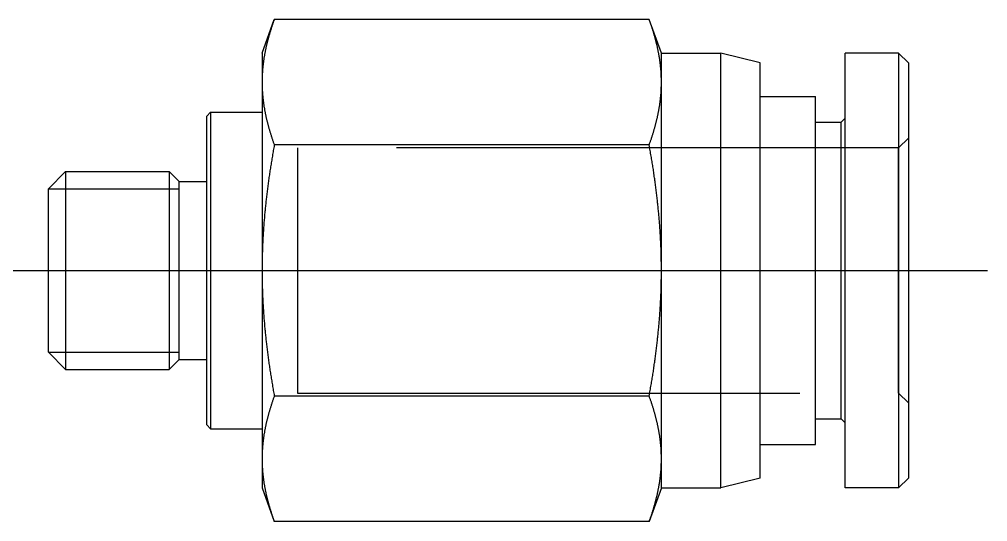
# Model space of a CAD drawing. Extents: x -65.3 to 8.5, y -29.4 to 8.4.
# Drawn here: x -39.94 to -15.45, y -6.35 to 6.35 of the extents above; entities that cross this region are included whole.
import ezdxf

# ---------------------------------------------------------------- set-up
doc = ezdxf.new("R2010")
doc.units = 0
doc.linetypes.add('CENTER', pattern=[50.8, 31.75, -6.35, 6.35, -6.35])
doc.linetypes.add('DASHED', pattern=[19.05, 12.7, -6.35])
doc.layers.get('0').update_dxf_attribs({"linetype": 'CONTINUOUS'})
doc.layers.add('CENTER', color=1, linetype='CENTER')

msp = doc.modelspace()

# ---------------------------------------------------------------- linework, layer by layer
at = {"color": 7, "linetype": 'CONTINUOUS'}
for p, q in [((-33.801, 5.5), (-33.491, 6.351)), ((-24.01, 6.351), (-33.491, 6.351)), ((-23.701, 5.5), (-24.01, 6.351)), ((-33.801, 5.5), (-33.801, 4.763)), ((-23.701, 4.763), (-23.701, 5.5)), ((-23.701, 5.5), (-22.201, 5.5)), ((-22.201, -5.5), (-22.201, 5.5)), ((-21.201, 5.25), (-22.201, 5.5)), ((-19.051, -5.5), (-19.051, 5.5)), ((-17.701, 5.5), (-19.051, 5.5)), ((-17.701, 5.5), (-17.701, -5.5)), ((-17.701, 5.5), (-17.451, 5.25)), ((-21.201, -5.25), (-21.201, 5.25)), ((-17.451, 5.25), (-17.451, -5.25)), ((-33.801, 4.763), (-33.801, 0)), ((-23.701, 0), (-23.701, 4.763)), ((-21.201, 4.4), (-19.801, 4.4)), ((-19.801, -4.4), (-19.801, 4.4)), ((-35.201, 3.9), (-35.101, 4)), ((-35.101, 4), (-35.101, -4)), ((-35.101, 4), (-33.801, 4)), ((-35.201, -3.9), (-35.201, 3.9)), ((-19.801, 3.75), (-19.151, 3.75)), ((-19.151, 3.75), (-19.051, 3.85)), ((-19.151, -3.75), (-19.151, 3.75)), ((-24.01, 3.175), (-33.491, 3.175)), ((-38.768, 2.5), (-39.201, 2.067)), ((-38.768, 2.5), (-38.768, -2.5)), ((-38.768, 2.5), (-36.151, 2.5)), ((-36.151, 2.5), (-36.151, -2.5)), ((-35.901, 2.25), (-36.151, 2.5)), ((-35.901, -2.25), (-35.901, 2.25)), ((-35.901, 2.25), (-35.201, 2.25)), ((-39.201, -2.067), (-39.201, 2.067)), ((-33.801, 0), (-33.801, -4.763)), ((-23.701, -4.763), (-23.701, 0)), ((-39.201, -2.067), (-38.768, -2.5)), ((-35.901, -2.25), (-36.151, -2.5)), ((-35.901, -2.25), (-35.201, -2.25)), ((-38.768, -2.5), (-36.151, -2.5)), ((-24.01, -3.175), (-33.491, -3.175)), ((-35.201, -3.9), (-35.101, -4)), ((-19.801, -3.75), (-19.151, -3.75)), ((-19.151, -3.75), (-19.051, -3.85)), ((-35.101, -4), (-33.801, -4)), ((-21.201, -4.4), (-19.801, -4.4)), ((-33.801, -4.763), (-33.801, -5.5)), ((-23.701, -5.5), (-23.701, -4.763)), ((-21.201, -5.25), (-22.201, -5.5)), ((-17.701, -5.5), (-17.451, -5.25)), ((-33.801, -5.5), (-33.491, -6.351)), ((-23.701, -5.5), (-24.01, -6.351)), ((-23.701, -5.5), (-22.201, -5.5)), ((-17.701, -5.5), (-19.051, -5.5)), ((-24.01, -6.351), (-33.491, -6.351))]:
    msp.add_line(p, q, dxfattribs=at)
at = {"color": 3, "linetype": 'DASHED'}
for p, q in [((-17.451, 3.35), (-17.701, 3.1)), ((-17.701, 3.1), (-32.901, 3.1)), ((-32.901, 3.1), (-32.901, -3.1)), ((-17.701, -3.1), (-17.701, 3.1)), ((-32.901, -3.1), (-17.701, -3.1)), ((-17.451, -3.35), (-17.701, -3.1))]:
    msp.add_line(p, q, dxfattribs=at)
at = {"color": 3, "linetype": 'CONTINUOUS'}
for p, q in [((-39.201, 2.067), (-35.901, 2.067)), ((-39.201, -2.067), (-35.901, -2.067))]:
    msp.add_line(p, q, dxfattribs=at)
at = {"color": 7}
for points in [[(-33.491, 6.351, 0), (-33.497, 6.333, 0), (-33.504, 6.316, 0), (-33.51, 6.298, 0), (-33.516, 6.281, 0), (-33.522, 6.263, 0), (-33.528, 6.246, 0), (-33.534, 6.228, 0), (-33.54, 6.211, 0), (-33.546, 6.194, 0), (-33.552, 6.176, 0), (-33.557, 6.159, 0), (-33.563, 6.142, 0), (-33.569, 6.125, 0), (-33.574, 6.108, 0), (-33.58, 6.09, 0), (-33.585, 6.073, 0), (-33.59, 6.056, 0), (-33.596, 6.039, 0), (-33.601, 6.022, 0), (-33.606, 6.005, 0), (-33.611, 5.988, 0), (-33.616, 5.972, 0), (-33.621, 5.955, 0), (-33.626, 5.938, 0), (-33.63, 5.921, 0), (-33.635, 5.904, 0), (-33.64, 5.887, 0), (-33.644, 5.871, 0), (-33.649, 5.854, 0), (-33.653, 5.837, 0), (-33.658, 5.821, 0), (-33.662, 5.804, 0), (-33.666, 5.787, 0), (-33.67, 5.771, 0), (-33.675, 5.754, 0), (-33.679, 5.738, 0), (-33.683, 5.721, 0), (-33.687, 5.704, 0), (-33.691, 5.688, 0), (-33.694, 5.671, 0), (-33.698, 5.655, 0), (-33.702, 5.638, 0), (-33.705, 5.622, 0), (-33.709, 5.605, 0), (-33.712, 5.589, 0), (-33.716, 5.573, 0), (-33.719, 5.556, 0), (-33.722, 5.54, 0), (-33.726, 5.523, 0), (-33.729, 5.507, 0), (-33.732, 5.49, 0), (-33.735, 5.474, 0), (-33.738, 5.458, 0), (-33.741, 5.441, 0), (-33.743, 5.425, 0), (-33.746, 5.409, 0), (-33.749, 5.392, 0), (-33.752, 5.376, 0), (-33.754, 5.359, 0), (-33.757, 5.343, 0), (-33.759, 5.327, 0), (-33.761, 5.31, 0), (-33.764, 5.294, 0), (-33.766, 5.278, 0), (-33.768, 5.261, 0), (-33.77, 5.245, 0), (-33.772, 5.228, 0), (-33.774, 5.212, 0), (-33.776, 5.196, 0), (-33.778, 5.179, 0), (-33.78, 5.163, 0), (-33.781, 5.146, 0), (-33.783, 5.13, 0), (-33.785, 5.113, 0), (-33.786, 5.097, 0), (-33.787, 5.08, 0), (-33.789, 5.064, 0), (-33.79, 5.047, 0), (-33.791, 5.031, 0), (-33.792, 5.014, 0), (-33.793, 4.998, 0), (-33.794, 4.981, 0), (-33.795, 4.964, 0), (-33.796, 4.948, 0), (-33.797, 4.931, 0), (-33.798, 4.914, 0), (-33.798, 4.898, 0), (-33.799, 4.881, 0), (-33.799, 4.864, 0), (-33.8, 4.847, 0), (-33.8, 4.831, 0), (-33.8, 4.814, 0), (-33.8, 4.797, 0), (-33.801, 4.78, 0), (-33.801, 4.763, 0)], [(-23.701, 4.763, 0), (-23.701, 4.78, 0), (-23.701, 4.797, 0), (-23.701, 4.814, 0), (-23.701, 4.83, 0), (-23.702, 4.847, 0), (-23.702, 4.864, 0), (-23.703, 4.881, 0), (-23.703, 4.897, 0), (-23.704, 4.914, 0), (-23.704, 4.931, 0), (-23.705, 4.947, 0), (-23.706, 4.964, 0), (-23.707, 4.98, 0), (-23.708, 4.997, 0), (-23.709, 5.014, 0), (-23.71, 5.03, 0), (-23.711, 5.047, 0), (-23.712, 5.063, 0), (-23.714, 5.08, 0), (-23.715, 5.096, 0), (-23.717, 5.112, 0), (-23.718, 5.129, 0), (-23.72, 5.145, 0), (-23.722, 5.162, 0), (-23.723, 5.178, 0), (-23.725, 5.195, 0), (-23.727, 5.211, 0), (-23.729, 5.227, 0), (-23.731, 5.244, 0), (-23.733, 5.26, 0), (-23.735, 5.276, 0), (-23.738, 5.293, 0), (-23.74, 5.309, 0), (-23.742, 5.326, 0), (-23.744, 5.342, 0), (-23.747, 5.358, 0), (-23.75, 5.375, 0), (-23.752, 5.391, 0), (-23.755, 5.407, 0), (-23.758, 5.424, 0), (-23.76, 5.44, 0), (-23.763, 5.457, 0), (-23.766, 5.473, 0), (-23.769, 5.489, 0), (-23.772, 5.506, 0), (-23.776, 5.522, 0), (-23.779, 5.538, 0), (-23.782, 5.555, 0), (-23.785, 5.571, 0), (-23.789, 5.588, 0), (-23.792, 5.604, 0), (-23.796, 5.621, 0), (-23.799, 5.637, 0), (-23.803, 5.654, 0), (-23.807, 5.67, 0), (-23.811, 5.687, 0), (-23.814, 5.703, 0), (-23.818, 5.72, 0), (-23.822, 5.736, 0), (-23.826, 5.753, 0), (-23.831, 5.77, 0), (-23.835, 5.786, 0), (-23.839, 5.803, 0), (-23.843, 5.82, 0), (-23.848, 5.836, 0), (-23.852, 5.853, 0), (-23.857, 5.87, 0), (-23.861, 5.886, 0), (-23.866, 5.903, 0), (-23.871, 5.92, 0), (-23.875, 5.937, 0), (-23.88, 5.954, 0), (-23.885, 5.971, 0), (-23.89, 5.988, 0), (-23.895, 6.005, 0), (-23.9, 6.021, 0), (-23.905, 6.038, 0), (-23.911, 6.056, 0), (-23.916, 6.073, 0), (-23.921, 6.09, 0), (-23.927, 6.107, 0), (-23.932, 6.124, 0), (-23.938, 6.141, 0), (-23.944, 6.159, 0), (-23.949, 6.176, 0), (-23.955, 6.193, 0), (-23.961, 6.21, 0), (-23.967, 6.228, 0), (-23.973, 6.245, 0), (-23.979, 6.263, 0), (-23.985, 6.28, 0), (-23.991, 6.298, 0), (-23.998, 6.316, 0), (-24.004, 6.333, 0), (-24.01, 6.351, 0)], [(-33.801, 4.763, 0), (-33.801, 4.746, 0), (-33.8, 4.729, 0), (-33.8, 4.712, 0), (-33.8, 4.696, 0), (-33.8, 4.679, 0), (-33.799, 4.662, 0), (-33.799, 4.645, 0), (-33.798, 4.629, 0), (-33.798, 4.612, 0), (-33.797, 4.595, 0), (-33.796, 4.578, 0), (-33.795, 4.562, 0), (-33.794, 4.545, 0), (-33.793, 4.529, 0), (-33.792, 4.512, 0), (-33.791, 4.496, 0), (-33.79, 4.479, 0), (-33.789, 4.462, 0), (-33.787, 4.446, 0), (-33.786, 4.429, 0), (-33.785, 4.413, 0), (-33.783, 4.396, 0), (-33.781, 4.38, 0), (-33.78, 4.364, 0), (-33.778, 4.347, 0), (-33.776, 4.331, 0), (-33.774, 4.314, 0), (-33.772, 4.298, 0), (-33.77, 4.282, 0), (-33.768, 4.265, 0), (-33.766, 4.249, 0), (-33.764, 4.232, 0), (-33.761, 4.216, 0), (-33.759, 4.2, 0), (-33.757, 4.183, 0), (-33.754, 4.167, 0), (-33.752, 4.15, 0), (-33.749, 4.134, 0), (-33.746, 4.118, 0), (-33.743, 4.101, 0), (-33.741, 4.085, 0), (-33.738, 4.069, 0), (-33.735, 4.052, 0), (-33.732, 4.036, 0), (-33.729, 4.019, 0), (-33.726, 4.003, 0), (-33.722, 3.987, 0), (-33.719, 3.97, 0), (-33.716, 3.954, 0), (-33.712, 3.937, 0), (-33.709, 3.921, 0), (-33.705, 3.904, 0), (-33.702, 3.888, 0), (-33.698, 3.871, 0), (-33.694, 3.855, 0), (-33.691, 3.838, 0), (-33.687, 3.822, 0), (-33.683, 3.805, 0), (-33.679, 3.789, 0), (-33.675, 3.772, 0), (-33.67, 3.756, 0), (-33.666, 3.739, 0), (-33.662, 3.722, 0), (-33.658, 3.706, 0), (-33.653, 3.689, 0), (-33.649, 3.672, 0), (-33.644, 3.656, 0), (-33.64, 3.639, 0), (-33.635, 3.622, 0), (-33.63, 3.605, 0), (-33.626, 3.588, 0), (-33.621, 3.572, 0), (-33.616, 3.555, 0), (-33.611, 3.538, 0), (-33.606, 3.521, 0), (-33.601, 3.504, 0), (-33.596, 3.487, 0), (-33.59, 3.47, 0), (-33.585, 3.453, 0), (-33.58, 3.436, 0), (-33.574, 3.419, 0), (-33.569, 3.402, 0), (-33.563, 3.384, 0), (-33.557, 3.367, 0), (-33.552, 3.35, 0), (-33.546, 3.333, 0), (-33.54, 3.315, 0), (-33.534, 3.298, 0), (-33.528, 3.281, 0), (-33.522, 3.263, 0), (-33.516, 3.246, 0), (-33.51, 3.228, 0), (-33.504, 3.211, 0), (-33.497, 3.193, 0), (-33.491, 3.175, 0)], [(-24.01, 3.175, 0), (-24.004, 3.193, 0), (-23.998, 3.211, 0), (-23.991, 3.228, 0), (-23.985, 3.246, 0), (-23.979, 3.263, 0), (-23.973, 3.281, 0), (-23.967, 3.298, 0), (-23.961, 3.316, 0), (-23.955, 3.333, 0), (-23.949, 3.35, 0), (-23.944, 3.368, 0), (-23.938, 3.385, 0), (-23.932, 3.402, 0), (-23.927, 3.419, 0), (-23.921, 3.437, 0), (-23.916, 3.454, 0), (-23.911, 3.471, 0), (-23.905, 3.488, 0), (-23.9, 3.505, 0), (-23.895, 3.522, 0), (-23.89, 3.539, 0), (-23.885, 3.556, 0), (-23.88, 3.573, 0), (-23.875, 3.589, 0), (-23.871, 3.606, 0), (-23.866, 3.623, 0), (-23.861, 3.64, 0), (-23.857, 3.657, 0), (-23.852, 3.673, 0), (-23.848, 3.69, 0), (-23.843, 3.707, 0), (-23.839, 3.723, 0), (-23.835, 3.74, 0), (-23.831, 3.757, 0), (-23.826, 3.773, 0), (-23.822, 3.79, 0), (-23.818, 3.806, 0), (-23.814, 3.823, 0), (-23.811, 3.84, 0), (-23.807, 3.856, 0), (-23.803, 3.873, 0), (-23.799, 3.889, 0), (-23.796, 3.906, 0), (-23.792, 3.922, 0), (-23.789, 3.938, 0), (-23.785, 3.955, 0), (-23.782, 3.971, 0), (-23.779, 3.988, 0), (-23.776, 4.004, 0), (-23.772, 4.021, 0), (-23.769, 4.037, 0), (-23.766, 4.053, 0), (-23.763, 4.07, 0), (-23.76, 4.086, 0), (-23.758, 4.103, 0), (-23.755, 4.119, 0), (-23.752, 4.135, 0), (-23.75, 4.152, 0), (-23.747, 4.168, 0), (-23.744, 4.184, 0), (-23.742, 4.201, 0), (-23.74, 4.217, 0), (-23.738, 4.233, 0), (-23.735, 4.25, 0), (-23.733, 4.266, 0), (-23.731, 4.283, 0), (-23.729, 4.299, 0), (-23.727, 4.315, 0), (-23.725, 4.332, 0), (-23.723, 4.348, 0), (-23.722, 4.365, 0), (-23.72, 4.381, 0), (-23.718, 4.397, 0), (-23.717, 4.414, 0), (-23.715, 4.43, 0), (-23.714, 4.447, 0), (-23.712, 4.463, 0), (-23.711, 4.48, 0), (-23.71, 4.496, 0), (-23.709, 4.513, 0), (-23.708, 4.529, 0), (-23.707, 4.546, 0), (-23.706, 4.562, 0), (-23.705, 4.579, 0), (-23.704, 4.596, 0), (-23.704, 4.612, 0), (-23.703, 4.629, 0), (-23.703, 4.646, 0), (-23.702, 4.662, 0), (-23.702, 4.679, 0), (-23.701, 4.696, 0), (-23.701, 4.713, 0), (-23.701, 4.729, 0), (-23.701, 4.746, 0), (-23.701, 4.763, 0)], [(-33.491, 3.175, 0), (-33.497, 3.14, 0), (-33.504, 3.105, 0), (-33.51, 3.07, 0), (-33.516, 3.035, 0), (-33.522, 3, 0), (-33.528, 2.965, 0), (-33.534, 2.93, 0), (-33.54, 2.895, 0), (-33.546, 2.861, 0), (-33.552, 2.826, 0), (-33.557, 2.792, 0), (-33.563, 2.757, 0), (-33.569, 2.723, 0), (-33.574, 2.689, 0), (-33.58, 2.655, 0), (-33.585, 2.62, 0), (-33.59, 2.586, 0), (-33.596, 2.552, 0), (-33.601, 2.518, 0), (-33.606, 2.484, 0), (-33.611, 2.451, 0), (-33.616, 2.417, 0), (-33.621, 2.383, 0), (-33.626, 2.349, 0), (-33.63, 2.316, 0), (-33.635, 2.282, 0), (-33.64, 2.249, 0), (-33.644, 2.215, 0), (-33.649, 2.182, 0), (-33.653, 2.148, 0), (-33.658, 2.115, 0), (-33.662, 2.082, 0), (-33.666, 2.048, 0), (-33.67, 2.015, 0), (-33.675, 1.982, 0), (-33.679, 1.949, 0), (-33.683, 1.916, 0), (-33.687, 1.883, 0), (-33.691, 1.85, 0), (-33.694, 1.816, 0), (-33.698, 1.783, 0), (-33.702, 1.751, 0), (-33.705, 1.718, 0), (-33.709, 1.685, 0), (-33.712, 1.652, 0), (-33.716, 1.619, 0), (-33.719, 1.586, 0), (-33.722, 1.553, 0), (-33.726, 1.52, 0), (-33.729, 1.488, 0), (-33.732, 1.455, 0), (-33.735, 1.422, 0), (-33.738, 1.389, 0), (-33.741, 1.356, 0), (-33.743, 1.324, 0), (-33.746, 1.291, 0), (-33.749, 1.258, 0), (-33.752, 1.225, 0), (-33.754, 1.193, 0), (-33.757, 1.16, 0), (-33.759, 1.127, 0), (-33.761, 1.094, 0), (-33.764, 1.062, 0), (-33.766, 1.029, 0), (-33.768, 0.996, 0), (-33.77, 0.963, 0), (-33.772, 0.93, 0), (-33.774, 0.898, 0), (-33.776, 0.865, 0), (-33.778, 0.832, 0), (-33.78, 0.799, 0), (-33.781, 0.766, 0), (-33.783, 0.733, 0), (-33.785, 0.7, 0), (-33.786, 0.667, 0), (-33.787, 0.634, 0), (-33.789, 0.601, 0), (-33.79, 0.568, 0), (-33.791, 0.535, 0), (-33.792, 0.502, 0), (-33.793, 0.469, 0), (-33.794, 0.436, 0), (-33.795, 0.403, 0), (-33.796, 0.369, 0), (-33.797, 0.336, 0), (-33.798, 0.303, 0), (-33.798, 0.269, 0), (-33.799, 0.236, 0), (-33.799, 0.202, 0), (-33.8, 0.169, 0), (-33.8, 0.135, 0), (-33.8, 0.101, 0), (-33.8, 0.068, 0), (-33.801, 0.034, 0), (-33.801, 0, 0)], [(-23.701, 0, 0), (-23.701, 0.034, 0), (-23.701, 0.067, 0), (-23.701, 0.101, 0), (-23.701, 0.135, 0), (-23.702, 0.168, 0), (-23.702, 0.202, 0), (-23.703, 0.235, 0), (-23.703, 0.268, 0), (-23.704, 0.302, 0), (-23.704, 0.335, 0), (-23.705, 0.368, 0), (-23.706, 0.401, 0), (-23.707, 0.435, 0), (-23.708, 0.468, 0), (-23.709, 0.501, 0), (-23.71, 0.534, 0), (-23.711, 0.567, 0), (-23.712, 0.6, 0), (-23.714, 0.633, 0), (-23.715, 0.666, 0), (-23.717, 0.699, 0), (-23.718, 0.732, 0), (-23.72, 0.764, 0), (-23.722, 0.797, 0), (-23.723, 0.83, 0), (-23.725, 0.863, 0), (-23.727, 0.896, 0), (-23.729, 0.928, 0), (-23.731, 0.961, 0), (-23.733, 0.994, 0), (-23.735, 1.027, 0), (-23.738, 1.059, 0), (-23.74, 1.092, 0), (-23.742, 1.125, 0), (-23.744, 1.158, 0), (-23.747, 1.19, 0), (-23.75, 1.223, 0), (-23.752, 1.256, 0), (-23.755, 1.289, 0), (-23.758, 1.321, 0), (-23.76, 1.354, 0), (-23.763, 1.387, 0), (-23.766, 1.42, 0), (-23.769, 1.452, 0), (-23.772, 1.485, 0), (-23.776, 1.518, 0), (-23.779, 1.551, 0), (-23.782, 1.584, 0), (-23.785, 1.616, 0), (-23.789, 1.649, 0), (-23.792, 1.682, 0), (-23.796, 1.715, 0), (-23.799, 1.748, 0), (-23.803, 1.781, 0), (-23.807, 1.814, 0), (-23.811, 1.847, 0), (-23.814, 1.88, 0), (-23.818, 1.913, 0), (-23.822, 1.946, 0), (-23.826, 1.98, 0), (-23.831, 2.013, 0), (-23.835, 2.046, 0), (-23.839, 2.079, 0), (-23.843, 2.113, 0), (-23.848, 2.146, 0), (-23.852, 2.18, 0), (-23.857, 2.213, 0), (-23.861, 2.247, 0), (-23.866, 2.28, 0), (-23.871, 2.314, 0), (-23.875, 2.347, 0), (-23.88, 2.381, 0), (-23.885, 2.415, 0), (-23.89, 2.449, 0), (-23.895, 2.483, 0), (-23.9, 2.517, 0), (-23.905, 2.551, 0), (-23.911, 2.585, 0), (-23.916, 2.619, 0), (-23.921, 2.653, 0), (-23.927, 2.687, 0), (-23.932, 2.722, 0), (-23.938, 2.756, 0), (-23.944, 2.791, 0), (-23.949, 2.825, 0), (-23.955, 2.86, 0), (-23.961, 2.895, 0), (-23.967, 2.929, 0), (-23.973, 2.964, 0), (-23.979, 2.999, 0), (-23.985, 3.034, 0), (-23.991, 3.07, 0), (-23.998, 3.105, 0), (-24.004, 3.14, 0), (-24.01, 3.175, 0)], [(-33.801, 0, 0), (-33.801, -0.034, 0), (-33.8, -0.068, 0), (-33.8, -0.101, 0), (-33.8, -0.135, 0), (-33.8, -0.169, 0), (-33.799, -0.202, 0), (-33.799, -0.236, 0), (-33.798, -0.269, 0), (-33.798, -0.303, 0), (-33.797, -0.336, 0), (-33.796, -0.369, 0), (-33.795, -0.403, 0), (-33.794, -0.436, 0), (-33.793, -0.469, 0), (-33.792, -0.502, 0), (-33.791, -0.535, 0), (-33.79, -0.568, 0), (-33.789, -0.601, 0), (-33.787, -0.634, 0), (-33.786, -0.667, 0), (-33.785, -0.7, 0), (-33.783, -0.733, 0), (-33.781, -0.766, 0), (-33.78, -0.799, 0), (-33.778, -0.832, 0), (-33.776, -0.865, 0), (-33.774, -0.898, 0), (-33.772, -0.93, 0), (-33.77, -0.963, 0), (-33.768, -0.996, 0), (-33.766, -1.029, 0), (-33.764, -1.062, 0), (-33.761, -1.094, 0), (-33.759, -1.127, 0), (-33.757, -1.16, 0), (-33.754, -1.193, 0), (-33.752, -1.225, 0), (-33.749, -1.258, 0), (-33.746, -1.291, 0), (-33.743, -1.324, 0), (-33.741, -1.356, 0), (-33.738, -1.389, 0), (-33.735, -1.422, 0), (-33.732, -1.455, 0), (-33.729, -1.488, 0), (-33.726, -1.52, 0), (-33.722, -1.553, 0), (-33.719, -1.586, 0), (-33.716, -1.619, 0), (-33.712, -1.652, 0), (-33.709, -1.685, 0), (-33.705, -1.718, 0), (-33.702, -1.751, 0), (-33.698, -1.783, 0), (-33.694, -1.816, 0), (-33.691, -1.85, 0), (-33.687, -1.883, 0), (-33.683, -1.916, 0), (-33.679, -1.949, 0), (-33.675, -1.982, 0), (-33.67, -2.015, 0), (-33.666, -2.048, 0), (-33.662, -2.082, 0), (-33.658, -2.115, 0), (-33.653, -2.148, 0), (-33.649, -2.182, 0), (-33.644, -2.215, 0), (-33.64, -2.249, 0), (-33.635, -2.282, 0), (-33.63, -2.316, 0), (-33.626, -2.349, 0), (-33.621, -2.383, 0), (-33.616, -2.417, 0), (-33.611, -2.451, 0), (-33.606, -2.484, 0), (-33.601, -2.518, 0), (-33.596, -2.552, 0), (-33.59, -2.586, 0), (-33.585, -2.62, 0), (-33.58, -2.655, 0), (-33.574, -2.689, 0), (-33.569, -2.723, 0), (-33.563, -2.757, 0), (-33.557, -2.792, 0), (-33.552, -2.826, 0), (-33.546, -2.861, 0), (-33.54, -2.895, 0), (-33.534, -2.93, 0), (-33.528, -2.965, 0), (-33.522, -3, 0), (-33.516, -3.035, 0), (-33.51, -3.07, 0), (-33.504, -3.105, 0), (-33.497, -3.14, 0), (-33.491, -3.175, 0)], [(-24.01, -3.175, 0), (-24.004, -3.14, 0), (-23.998, -3.105, 0), (-23.991, -3.07, 0), (-23.985, -3.034, 0), (-23.979, -2.999, 0), (-23.973, -2.964, 0), (-23.967, -2.929, 0), (-23.961, -2.895, 0), (-23.955, -2.86, 0), (-23.949, -2.825, 0), (-23.944, -2.791, 0), (-23.938, -2.756, 0), (-23.932, -2.722, 0), (-23.927, -2.687, 0), (-23.921, -2.653, 0), (-23.916, -2.619, 0), (-23.911, -2.585, 0), (-23.905, -2.551, 0), (-23.9, -2.517, 0), (-23.895, -2.483, 0), (-23.89, -2.449, 0), (-23.885, -2.415, 0), (-23.88, -2.381, 0), (-23.875, -2.347, 0), (-23.871, -2.314, 0), (-23.866, -2.28, 0), (-23.861, -2.247, 0), (-23.857, -2.213, 0), (-23.852, -2.18, 0), (-23.848, -2.146, 0), (-23.843, -2.113, 0), (-23.839, -2.079, 0), (-23.835, -2.046, 0), (-23.831, -2.013, 0), (-23.826, -1.98, 0), (-23.822, -1.946, 0), (-23.818, -1.913, 0), (-23.814, -1.88, 0), (-23.811, -1.847, 0), (-23.807, -1.814, 0), (-23.803, -1.781, 0), (-23.799, -1.748, 0), (-23.796, -1.715, 0), (-23.792, -1.682, 0), (-23.789, -1.649, 0), (-23.785, -1.616, 0), (-23.782, -1.584, 0), (-23.779, -1.551, 0), (-23.776, -1.518, 0), (-23.772, -1.485, 0), (-23.769, -1.452, 0), (-23.766, -1.42, 0), (-23.763, -1.387, 0), (-23.76, -1.354, 0), (-23.758, -1.321, 0), (-23.755, -1.289, 0), (-23.752, -1.256, 0), (-23.75, -1.223, 0), (-23.747, -1.19, 0), (-23.744, -1.158, 0), (-23.742, -1.125, 0), (-23.74, -1.092, 0), (-23.738, -1.059, 0), (-23.735, -1.027, 0), (-23.733, -0.994, 0), (-23.731, -0.961, 0), (-23.729, -0.928, 0), (-23.727, -0.896, 0), (-23.725, -0.863, 0), (-23.723, -0.83, 0), (-23.722, -0.797, 0), (-23.72, -0.764, 0), (-23.718, -0.732, 0), (-23.717, -0.699, 0), (-23.715, -0.666, 0), (-23.714, -0.633, 0), (-23.712, -0.6, 0), (-23.711, -0.567, 0), (-23.71, -0.534, 0), (-23.709, -0.501, 0), (-23.708, -0.468, 0), (-23.707, -0.435, 0), (-23.706, -0.401, 0), (-23.705, -0.368, 0), (-23.704, -0.335, 0), (-23.704, -0.302, 0), (-23.703, -0.268, 0), (-23.703, -0.235, 0), (-23.702, -0.202, 0), (-23.702, -0.168, 0), (-23.701, -0.135, 0), (-23.701, -0.101, 0), (-23.701, -0.067, 0), (-23.701, -0.034, 0), (-23.701, 0, 0)], [(-33.491, -3.175, 0), (-33.497, -3.193, 0), (-33.504, -3.211, 0), (-33.51, -3.228, 0), (-33.516, -3.246, 0), (-33.522, -3.263, 0), (-33.528, -3.281, 0), (-33.534, -3.298, 0), (-33.54, -3.315, 0), (-33.546, -3.333, 0), (-33.552, -3.35, 0), (-33.557, -3.367, 0), (-33.563, -3.384, 0), (-33.569, -3.402, 0), (-33.574, -3.419, 0), (-33.58, -3.436, 0), (-33.585, -3.453, 0), (-33.59, -3.47, 0), (-33.596, -3.487, 0), (-33.601, -3.504, 0), (-33.606, -3.521, 0), (-33.611, -3.538, 0), (-33.616, -3.555, 0), (-33.621, -3.572, 0), (-33.626, -3.588, 0), (-33.63, -3.605, 0), (-33.635, -3.622, 0), (-33.64, -3.639, 0), (-33.644, -3.656, 0), (-33.649, -3.672, 0), (-33.653, -3.689, 0), (-33.658, -3.706, 0), (-33.662, -3.722, 0), (-33.666, -3.739, 0), (-33.67, -3.756, 0), (-33.675, -3.772, 0), (-33.679, -3.789, 0), (-33.683, -3.805, 0), (-33.687, -3.822, 0), (-33.691, -3.838, 0), (-33.694, -3.855, 0), (-33.698, -3.871, 0), (-33.702, -3.888, 0), (-33.705, -3.904, 0), (-33.709, -3.921, 0), (-33.712, -3.937, 0), (-33.716, -3.954, 0), (-33.719, -3.97, 0), (-33.722, -3.987, 0), (-33.726, -4.003, 0), (-33.729, -4.019, 0), (-33.732, -4.036, 0), (-33.735, -4.052, 0), (-33.738, -4.069, 0), (-33.741, -4.085, 0), (-33.743, -4.101, 0), (-33.746, -4.118, 0), (-33.749, -4.134, 0), (-33.752, -4.15, 0), (-33.754, -4.167, 0), (-33.757, -4.183, 0), (-33.759, -4.2, 0), (-33.761, -4.216, 0), (-33.764, -4.232, 0), (-33.766, -4.249, 0), (-33.768, -4.265, 0), (-33.77, -4.282, 0), (-33.772, -4.298, 0), (-33.774, -4.314, 0), (-33.776, -4.331, 0), (-33.778, -4.347, 0), (-33.78, -4.364, 0), (-33.781, -4.38, 0), (-33.783, -4.396, 0), (-33.785, -4.413, 0), (-33.786, -4.429, 0), (-33.787, -4.446, 0), (-33.789, -4.462, 0), (-33.79, -4.479, 0), (-33.791, -4.496, 0), (-33.792, -4.512, 0), (-33.793, -4.529, 0), (-33.794, -4.545, 0), (-33.795, -4.562, 0), (-33.796, -4.578, 0), (-33.797, -4.595, 0), (-33.798, -4.612, 0), (-33.798, -4.629, 0), (-33.799, -4.645, 0), (-33.799, -4.662, 0), (-33.8, -4.679, 0), (-33.8, -4.696, 0), (-33.8, -4.712, 0), (-33.8, -4.729, 0), (-33.801, -4.746, 0), (-33.801, -4.763, 0)], [(-23.701, -4.763, 0), (-23.701, -4.746, 0), (-23.701, -4.729, 0), (-23.701, -4.713, 0), (-23.701, -4.696, 0), (-23.702, -4.679, 0), (-23.702, -4.662, 0), (-23.703, -4.646, 0), (-23.703, -4.629, 0), (-23.704, -4.612, 0), (-23.704, -4.596, 0), (-23.705, -4.579, 0), (-23.706, -4.562, 0), (-23.707, -4.546, 0), (-23.708, -4.529, 0), (-23.709, -4.513, 0), (-23.71, -4.496, 0), (-23.711, -4.48, 0), (-23.712, -4.463, 0), (-23.714, -4.447, 0), (-23.715, -4.43, 0), (-23.717, -4.414, 0), (-23.718, -4.397, 0), (-23.72, -4.381, 0), (-23.722, -4.365, 0), (-23.723, -4.348, 0), (-23.725, -4.332, 0), (-23.727, -4.315, 0), (-23.729, -4.299, 0), (-23.731, -4.283, 0), (-23.733, -4.266, 0), (-23.735, -4.25, 0), (-23.738, -4.233, 0), (-23.74, -4.217, 0), (-23.742, -4.201, 0), (-23.744, -4.184, 0), (-23.747, -4.168, 0), (-23.75, -4.152, 0), (-23.752, -4.135, 0), (-23.755, -4.119, 0), (-23.758, -4.103, 0), (-23.76, -4.086, 0), (-23.763, -4.07, 0), (-23.766, -4.053, 0), (-23.769, -4.037, 0), (-23.772, -4.021, 0), (-23.776, -4.004, 0), (-23.779, -3.988, 0), (-23.782, -3.971, 0), (-23.785, -3.955, 0), (-23.789, -3.938, 0), (-23.792, -3.922, 0), (-23.796, -3.906, 0), (-23.799, -3.889, 0), (-23.803, -3.873, 0), (-23.807, -3.856, 0), (-23.811, -3.84, 0), (-23.814, -3.823, 0), (-23.818, -3.806, 0), (-23.822, -3.79, 0), (-23.826, -3.773, 0), (-23.831, -3.757, 0), (-23.835, -3.74, 0), (-23.839, -3.723, 0), (-23.843, -3.707, 0), (-23.848, -3.69, 0), (-23.852, -3.673, 0), (-23.857, -3.657, 0), (-23.861, -3.64, 0), (-23.866, -3.623, 0), (-23.871, -3.606, 0), (-23.875, -3.589, 0), (-23.88, -3.573, 0), (-23.885, -3.556, 0), (-23.89, -3.539, 0), (-23.895, -3.522, 0), (-23.9, -3.505, 0), (-23.905, -3.488, 0), (-23.911, -3.471, 0), (-23.916, -3.454, 0), (-23.921, -3.437, 0), (-23.927, -3.419, 0), (-23.932, -3.402, 0), (-23.938, -3.385, 0), (-23.944, -3.368, 0), (-23.949, -3.35, 0), (-23.955, -3.333, 0), (-23.961, -3.316, 0), (-23.967, -3.298, 0), (-23.973, -3.281, 0), (-23.979, -3.263, 0), (-23.985, -3.246, 0), (-23.991, -3.228, 0), (-23.998, -3.211, 0), (-24.004, -3.193, 0), (-24.01, -3.175, 0)], [(-33.801, -4.763, 0), (-33.801, -4.78, 0), (-33.8, -4.797, 0), (-33.8, -4.814, 0), (-33.8, -4.831, 0), (-33.8, -4.847, 0), (-33.799, -4.864, 0), (-33.799, -4.881, 0), (-33.798, -4.898, 0), (-33.798, -4.914, 0), (-33.797, -4.931, 0), (-33.796, -4.948, 0), (-33.795, -4.964, 0), (-33.794, -4.981, 0), (-33.793, -4.998, 0), (-33.792, -5.014, 0), (-33.791, -5.031, 0), (-33.79, -5.047, 0), (-33.789, -5.064, 0), (-33.787, -5.08, 0), (-33.786, -5.097, 0), (-33.785, -5.113, 0), (-33.783, -5.13, 0), (-33.781, -5.146, 0), (-33.78, -5.163, 0), (-33.778, -5.179, 0), (-33.776, -5.196, 0), (-33.774, -5.212, 0), (-33.772, -5.228, 0), (-33.77, -5.245, 0), (-33.768, -5.261, 0), (-33.766, -5.278, 0), (-33.764, -5.294, 0), (-33.761, -5.31, 0), (-33.759, -5.327, 0), (-33.757, -5.343, 0), (-33.754, -5.359, 0), (-33.752, -5.376, 0), (-33.749, -5.392, 0), (-33.746, -5.409, 0), (-33.743, -5.425, 0), (-33.741, -5.441, 0), (-33.738, -5.458, 0), (-33.735, -5.474, 0), (-33.732, -5.49, 0), (-33.729, -5.507, 0), (-33.726, -5.523, 0), (-33.722, -5.54, 0), (-33.719, -5.556, 0), (-33.716, -5.573, 0), (-33.712, -5.589, 0), (-33.709, -5.605, 0), (-33.705, -5.622, 0), (-33.702, -5.638, 0), (-33.698, -5.655, 0), (-33.694, -5.671, 0), (-33.691, -5.688, 0), (-33.687, -5.704, 0), (-33.683, -5.721, 0), (-33.679, -5.738, 0), (-33.675, -5.754, 0), (-33.67, -5.771, 0), (-33.666, -5.787, 0), (-33.662, -5.804, 0), (-33.658, -5.821, 0), (-33.653, -5.837, 0), (-33.649, -5.854, 0), (-33.644, -5.871, 0), (-33.64, -5.887, 0), (-33.635, -5.904, 0), (-33.63, -5.921, 0), (-33.626, -5.938, 0), (-33.621, -5.955, 0), (-33.616, -5.972, 0), (-33.611, -5.988, 0), (-33.606, -6.005, 0), (-33.601, -6.022, 0), (-33.596, -6.039, 0), (-33.59, -6.056, 0), (-33.585, -6.073, 0), (-33.58, -6.09, 0), (-33.574, -6.108, 0), (-33.569, -6.125, 0), (-33.563, -6.142, 0), (-33.557, -6.159, 0), (-33.552, -6.176, 0), (-33.546, -6.194, 0), (-33.54, -6.211, 0), (-33.534, -6.228, 0), (-33.528, -6.246, 0), (-33.522, -6.263, 0), (-33.516, -6.281, 0), (-33.51, -6.298, 0), (-33.504, -6.316, 0), (-33.497, -6.333, 0), (-33.491, -6.351, 0)], [(-24.01, -6.351, 0), (-24.004, -6.333, 0), (-23.998, -6.316, 0), (-23.991, -6.298, 0), (-23.985, -6.28, 0), (-23.979, -6.263, 0), (-23.973, -6.245, 0), (-23.967, -6.228, 0), (-23.961, -6.21, 0), (-23.955, -6.193, 0), (-23.949, -6.176, 0), (-23.944, -6.159, 0), (-23.938, -6.141, 0), (-23.932, -6.124, 0), (-23.927, -6.107, 0), (-23.921, -6.09, 0), (-23.916, -6.073, 0), (-23.911, -6.056, 0), (-23.905, -6.038, 0), (-23.9, -6.021, 0), (-23.895, -6.005, 0), (-23.89, -5.988, 0), (-23.885, -5.971, 0), (-23.88, -5.954, 0), (-23.875, -5.937, 0), (-23.871, -5.92, 0), (-23.866, -5.903, 0), (-23.861, -5.886, 0), (-23.857, -5.87, 0), (-23.852, -5.853, 0), (-23.848, -5.836, 0), (-23.843, -5.82, 0), (-23.839, -5.803, 0), (-23.835, -5.786, 0), (-23.831, -5.77, 0), (-23.826, -5.753, 0), (-23.822, -5.736, 0), (-23.818, -5.72, 0), (-23.814, -5.703, 0), (-23.811, -5.687, 0), (-23.807, -5.67, 0), (-23.803, -5.654, 0), (-23.799, -5.637, 0), (-23.796, -5.621, 0), (-23.792, -5.604, 0), (-23.789, -5.588, 0), (-23.785, -5.571, 0), (-23.782, -5.555, 0), (-23.779, -5.538, 0), (-23.776, -5.522, 0), (-23.772, -5.506, 0), (-23.769, -5.489, 0), (-23.766, -5.473, 0), (-23.763, -5.457, 0), (-23.76, -5.44, 0), (-23.758, -5.424, 0), (-23.755, -5.407, 0), (-23.752, -5.391, 0), (-23.75, -5.375, 0), (-23.747, -5.358, 0), (-23.744, -5.342, 0), (-23.742, -5.326, 0), (-23.74, -5.309, 0), (-23.738, -5.293, 0), (-23.735, -5.276, 0), (-23.733, -5.26, 0), (-23.731, -5.244, 0), (-23.729, -5.227, 0), (-23.727, -5.211, 0), (-23.725, -5.195, 0), (-23.723, -5.178, 0), (-23.722, -5.162, 0), (-23.72, -5.145, 0), (-23.718, -5.129, 0), (-23.717, -5.112, 0), (-23.715, -5.096, 0), (-23.714, -5.08, 0), (-23.712, -5.063, 0), (-23.711, -5.047, 0), (-23.71, -5.03, 0), (-23.709, -5.014, 0), (-23.708, -4.997, 0), (-23.707, -4.98, 0), (-23.706, -4.964, 0), (-23.705, -4.947, 0), (-23.704, -4.931, 0), (-23.704, -4.914, 0), (-23.703, -4.897, 0), (-23.703, -4.881, 0), (-23.702, -4.864, 0), (-23.702, -4.847, 0), (-23.701, -4.83, 0), (-23.701, -4.814, 0), (-23.701, -4.797, 0), (-23.701, -4.78, 0), (-23.701, -4.763, 0)]]:
    msp.add_polyline3d(points, dxfattribs=at)
at = {"layer": 'CENTER', "color": 1, "linetype": 'CENTER'}
msp.add_line((-41.201, 0), (-15.451, 0), dxfattribs=at)

doc.saveas('drawing.dxf')
